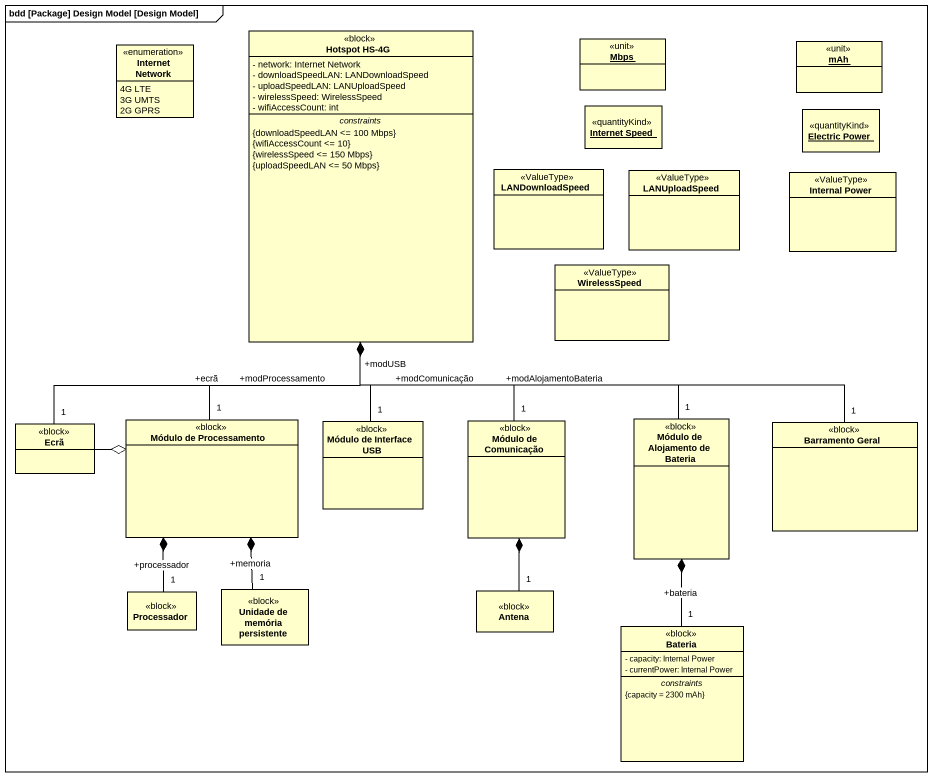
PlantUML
@startuml
mainframe bdd [Package] Design Model [Design Model]
hide circle
hide empty members
skinparam classAttributeIconSize 0
class "Hotspot HS-4G" as Hotspot_HS_4G <<block>> {
  - network: Internet Network
  - downloadSpeedLAN: LANDownloadSpeed
  - uploadSpeedLAN: LANUploadSpeed
  - wirelessSpeed: WirelessSpeed
  - wifiAccessCount: int
  -- constraints --
  {downloadSpeedLAN <= 100 Mbps}
  {wifiAccessCount <= 10}
  {wirelessSpeed <= 150 Mbps}
  {uploadSpeedLAN <= 50 Mbps}
}
object Mbps <<unit>>
object mAh <<unit>>
enum "Internet Network" as Internet_Network {
  4G LTE
  3G UMTS
  2G GPRS
}
object "Internet Speed" as Internet_Speed <<quantityKind>>
object "Electric Power" as Electric_Power <<quantityKind>>
class LANDownloadSpeed <<ValueType>>
class LANUploadSpeed <<ValueType>>
class "Internal Power" as Internal_Power <<ValueType>>
class WirelessSpeed <<ValueType>>
class Ecrã <<block>>
class "Módulo de Processamento" as Módulo_de_Processamento <<block>>
class "Módulo de Interface USB" as Módulo_de_Interface_USB <<block>>
class "Módulo de Comunicação" as Módulo_de_Comunicação <<block>>
class "Módulo de Alojamento de Bateria" as Módulo_de_Alojamento_de <<block>>
class "Barramento Geral" as Barramento_Geral <<block>>
class Processador <<block>>
class "Unidade de memória persistente" as Unidade_de_memória <<block>>
class Antena <<block>>
class Bateria <<block>> {
  - capacity: Internal Power
  - currentPower: Internal Power
  -- constraints --
  {capacity = 2300 mAh}
}
Ecrã "1" -up-* Hotspot_HS_4G : +ecrã
Ecrã -right-o Módulo_de_Processamento
Módulo_de_Processamento "1" -up-* Hotspot_HS_4G : +modProcessamento
Módulo_de_Interface_USB "1" -up-* Hotspot_HS_4G : +modUSB
Módulo_de_Comunicação "1" -up-* Hotspot_HS_4G : +modComunicação
Módulo_de_Alojamento_de "1" -up-* Hotspot_HS_4G : +modAlojamentoBateria
Barramento_Geral "1" -left-* Hotspot_HS_4G
Processador "1" -up-* Módulo_de_Processamento : +processador
Unidade_de_memória "1" -up-* Módulo_de_Processamento : +memoria
Antena "1" -up-* Módulo_de_Comunicação
Bateria "1" -up-* Módulo_de_Alojamento_de : +bateria
@enduml
